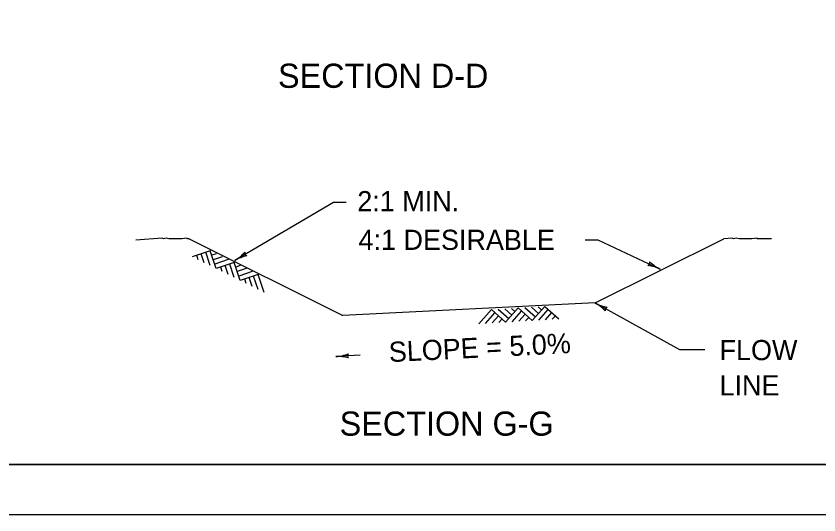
# Model space of a CAD drawing. Extents: x 997.6 to 1036.6, y 998.9 to 1071.3.
# Drawn here: x 1022.16 to 1030.13, y 1000 to 1004.95 of the extents above; entities that cross this region are included whole.
import ezdxf

# ---------------------------------------------------------------- set-up
doc = ezdxf.new("R2010")
doc.units = 0
for name, color, linetype in [('Level 1', 7, 'Continuous'), ('Level 10', 7, 'Continuous'), ('Level 11', 7, 'Continuous'), ('Level 14', 7, 'Continuous')]:
    doc.layers.add(name, color=color, linetype=linetype)

msp = doc.modelspace()

# ---------------------------------------------------------------- linework, layer by layer
at = {"layer": 'Level 1'}
for p, q in [((1025.3123, 1003.102), (1024.3348, 1002.5254)), ((1025.4373, 1003.102), (1025.3123, 1003.102)), ((1023.8816, 1002.7415), (1025.4063, 1001.9789)), ((1027.8084, 1002.7306), (1027.9334, 1002.7306)), ((1027.9068, 1002.1039), (1029.182, 1002.7415)), ((1027.9334, 1002.7306), (1028.5525, 1002.4406)), ((1024.0903, 1002.6223), (1023.9123, 1002.5628)), ((1023.9718, 1002.5333), (1023.9568, 1002.5778)), ((1024.031, 1002.5037), (1024.0013, 1002.5926)), ((1024.0903, 1002.4741), (1024.0458, 1002.6075)), ((1024.1498, 1002.4445), (1024.0903, 1002.6223)), ((1024.1496, 1002.5928), (1024.1051, 1002.5778)), ((1024.2088, 1002.5633), (1024.12, 1002.5334)), ((1024.2682, 1002.5337), (1024.1348, 1002.489)), ((1024.3276, 1002.504), (1024.1498, 1002.4445)), ((1024.2684, 1002.3853), (1024.2386, 1002.4743)), ((1024.3277, 1002.3558), (1024.2831, 1002.4891)), ((1024.3871, 1002.3262), (1024.3276, 1002.504)), ((1024.3869, 1002.4744), (1024.3424, 1002.4595)), ((1024.209, 1002.4149), (1024.1943, 1002.4594)), ((1024.4463, 1002.4448), (1024.3573, 1002.4151)), ((1024.5055, 1002.4153), (1024.3722, 1002.3707)), ((1024.5649, 1002.3857), (1024.3871, 1002.3262)), ((1024.6243, 1002.2078), (1024.5649, 1002.3857)), ((1024.4463, 1002.2966), (1024.4316, 1002.3411)), ((1024.5058, 1002.267), (1024.476, 1002.3559)), ((1024.565, 1002.2374), (1024.5203, 1002.3708)), ((1027.9068, 1002.1039), (1025.4063, 1001.9789)), ((1027.2833, 1001.9297), (1027.4077, 1002.0703)), ((1027.3414, 1002.0662), (1027.3765, 1002.0351)), ((1027.4077, 1002.0703), (1027.5482, 1001.946)), ((1027.9068, 1002.1039), (1028.7438, 1001.6415)), ((1026.7541, 1001.8973), (1026.8781, 1002.0378)), ((1026.8202, 1001.9014), (1026.9134, 1002.0067)), ((1026.8781, 1002.0378), (1027.0187, 1001.9137)), ((1026.9444, 1002.0418), (1027.0498, 1001.9487)), ((1027.0106, 1002.0459), (1027.0807, 1001.9839)), ((1027.0187, 1001.9137), (1027.1428, 1002.0541)), ((1027.0768, 1002.0499), (1027.1118, 1002.0188)), ((1027.0849, 1001.9176), (1027.178, 1002.0228)), ((1027.1428, 1002.0541), (1027.2833, 1001.9297)), ((1027.151, 1001.9217), (1027.2132, 1001.9919)), ((1027.2092, 1002.0581), (1027.3144, 1001.9649)), ((1027.2754, 1002.0622), (1027.3454, 1002.0001)), ((1027.3496, 1001.9338), (1027.4427, 1002.0392)), ((1027.4158, 1001.9378), (1027.478, 1002.0081)), ((1026.8863, 1001.9055), (1026.9485, 1001.9758)), ((1026.9525, 1001.9095), (1026.9836, 1001.9448)), ((1027.2173, 1001.9257), (1027.2482, 1001.9608)), ((1027.4818, 1001.9419), (1027.513, 1001.9771)), ((1028.7438, 1001.6415), (1028.9938, 1001.6415)), ((1025.5782, 1001.5843), (1025.3348, 1001.5722))]:
    msp.add_line(p, q, dxfattribs=at)
for points in [[(1023.8816, 1002.7415), (1023.8615, 1002.7415), (1023.8615, 1002.7482), (1023.8078, 1002.7415), (1023.6804, 1002.7415), (1023.6536, 1002.7482), (1023.6268, 1002.7415), (1023.6133, 1002.7482), (1023.3538, 1002.7281)], [(1029.6562, 1002.7413), (1029.5153, 1002.7413), (1029.5153, 1002.7481), (1029.4616, 1002.7413), (1029.3342, 1002.7413), (1029.3073, 1002.7481), (1029.2805, 1002.7413), (1029.2671, 1002.7481), (1029.182, 1002.7415)]]:
    msp.add_lwpolyline(points, dxfattribs=at)
for centre, radius, start, end in [((1024.1362, 1002.8621), 0.3909, 300.53658, 319.20537), ((1024.5335, 1002.1887), 0.3909, 101.88374, 120.53047), ((1024.4629, 1002.6009), 0.0313, 169.31118, 251.42788), ((1024.1362, 1002.8621), 0.3909, 300.52436, 300.53658), ((1028.4179, 1002.5037), 0.0313, 293.67458, 15.79128), ((1028.3867, 1002.0866), 0.3909, 64.89999, 83.56877), ((1028.7183, 1002.7946), 0.3909, 226.24714, 244.89388), ((1028.3867, 1002.0866), 0.3909, 64.88776, 64.89999), ((1028.0959, 1002.4461), 0.3909, 241.06848, 241.08071), ((1028.0959, 1002.4461), 0.3909, 241.08071, 259.74949), ((1027.7178, 1001.7617), 0.3909, 42.42786, 61.07459), ((1028.0369, 1002.032), 0.0313, 109.8553, 191.972), ((1025.3153, 1001.9626), 0.3909, 272.86241, 291.53119), ((1025.4833, 1001.5795), 0.0313, 141.637, 223.7537), ((1025.3153, 1001.9626), 0.3909, 272.85018, 272.86241), ((1025.3544, 1001.1817), 0.3909, 74.20956, 92.85629)]:
    msp.add_arc(centre, radius, start, end, dxfattribs=at)
at = {"layer": 'Level 10'}
msp.add_line((1035.5, 1000.5), (1007, 1000.5), dxfattribs=at)
at = {"layer": 'Level 11'}
msp.add_lwpolyline([(1007, 1000.5), (1035.5, 1000.5), (1035.5, 1021.5), (1007, 1021.5)], close=True, dxfattribs=at)
msp.add_lwpolyline([(1007, 1000.5), (1035.5, 1000.5), (1035.5, 1021.5), (1007, 1021.5)], close=True, dxfattribs=at)
at = {"layer": 'Level 14'}
msp.add_line((1036, 1000), (1000, 1000), dxfattribs=at)

# ---------------------------------------------------------------- texts
at = {"layer": 'Level 1'}
for s, height, p in [('SECTION D-D', 0.24, (1024.7623, 1004.2388)), ('2:1 MIN.', 0.2, (1025.5484, 1003.014)), ('4:1 DESIRABLE', 0.2, (1025.5608, 1002.6306)), ('FLOW', 0.2, (1029.141, 1001.5363)), ('LINE', 0.2, (1029.141, 1001.1863)), ('SECTION G-G', 0.24, (1025.3734, 1000.7865))]:
    msp.add_text(s, height=height, dxfattribs=at).set_placement(p)
msp.add_text('SLOPE = 5.0%', height=0.2, rotation=2.8615, dxfattribs=at).set_placement((1025.8658, 1001.5165))

doc.saveas('drawing.dxf')
